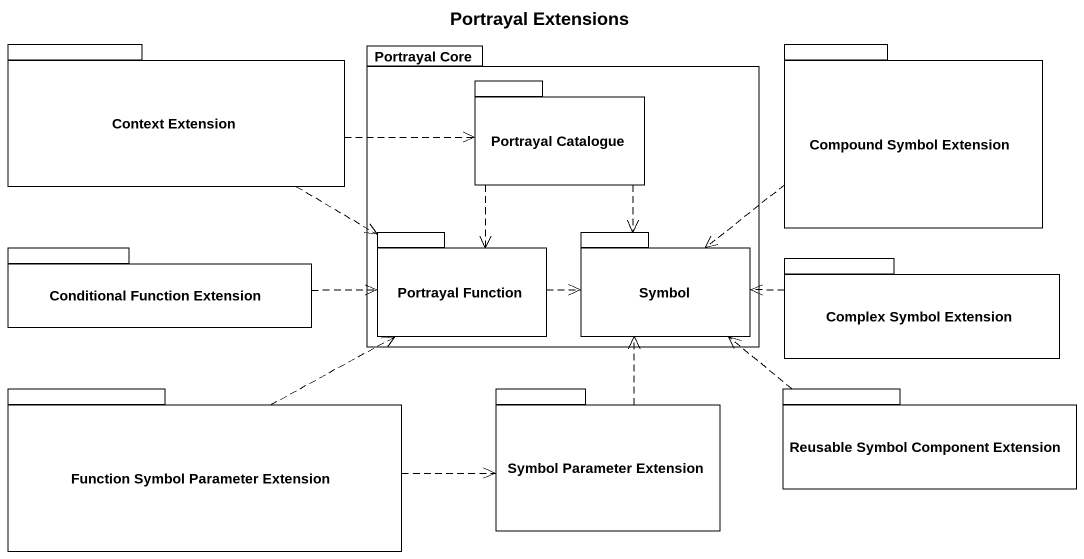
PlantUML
@startuml
title Portrayal Extensions
package "Context Extension" as Context_Extension #FFFFFF {
}
package "Portrayal Core" as Portrayal_Core {
  package "Portrayal Catalogue" as Portrayal_Catalogue #FFFFFF {
  }
  package "Portrayal Function" as Portrayal_Function #FFFFFF {
  }
  package Symbol #FFFFFF {
  }
}
package "Compound Symbol Extension" as Compound_Symbol_Extension #FFFFFF {
}
package "Conditional Function Extension" as Conditional_Function #FFFFFF {
}
package "Complex Symbol Extension" as Complex_Symbol_Extension #FFFFFF {
}
package "Function Symbol Parameter Extension" as Function_Symbol_Parameter #FFFFFF {
}
package "Symbol Parameter Extension" as Symbol_Parameter_Extension #FFFFFF {
}
package "Reusable Symbol Component Extension" as Reusable_Symbol_Component #FFFFFF {
}
Context_Extension .right.> Portrayal_Catalogue
Context_Extension .right.> Portrayal_Function
Compound_Symbol_Extension .left.> Symbol
Portrayal_Catalogue ..> Portrayal_Function
Portrayal_Catalogue ..> Symbol
Portrayal_Function .right.> Symbol
Conditional_Function .right.> Portrayal_Function
Complex_Symbol_Extension .left.> Symbol
Function_Symbol_Parameter .up.> Portrayal_Function
Function_Symbol_Parameter .right.> Symbol_Parameter_Extension
Symbol_Parameter_Extension .up.> Symbol
Reusable_Symbol_Component .left.> Symbol
@enduml
